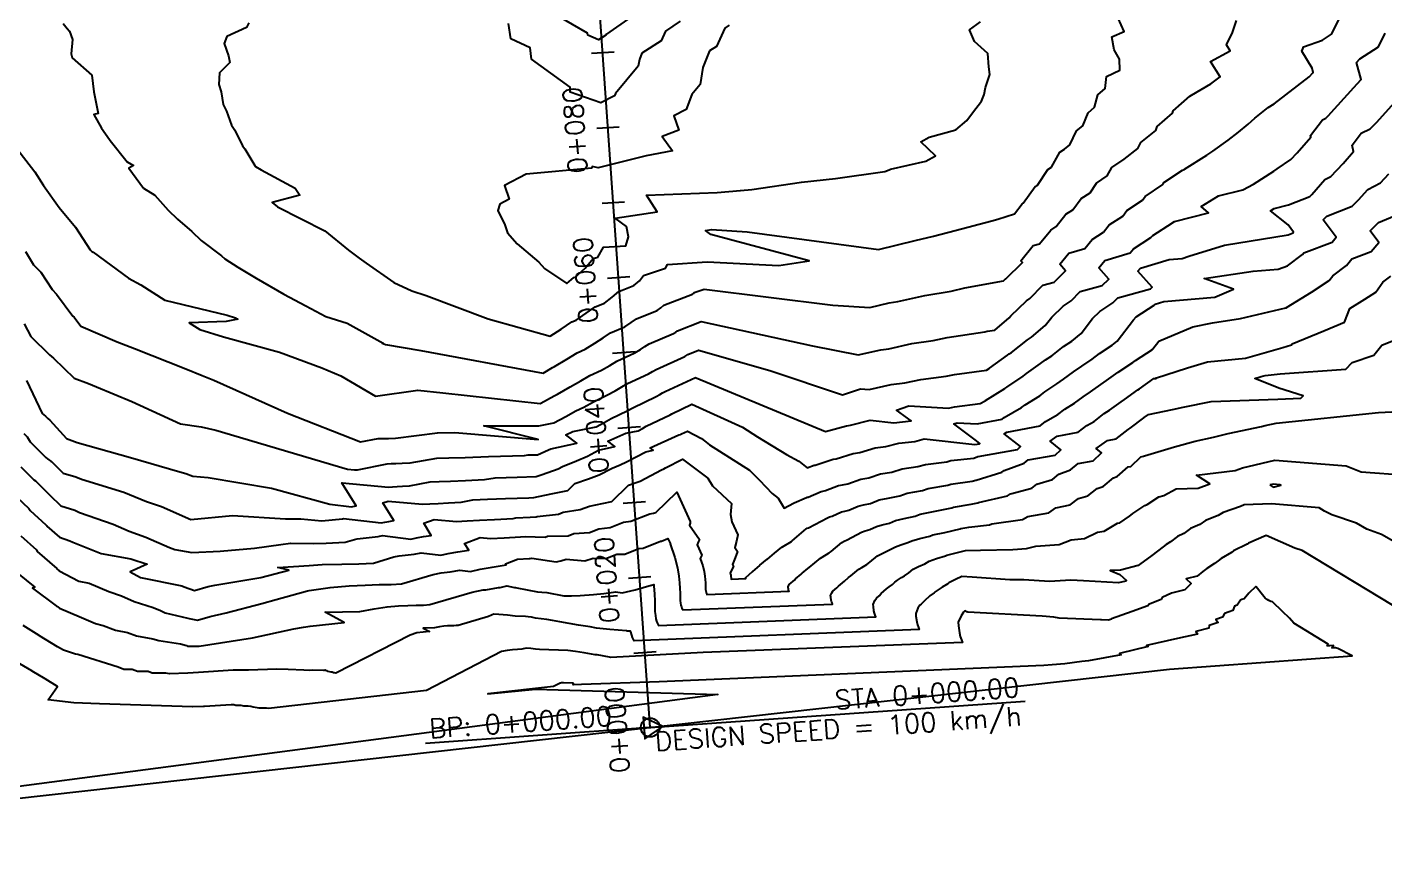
# Model space of a CAD drawing. Header units: metres. Extents: x 706349 to 713144, y 2649082 to 2655455.
# Drawn here: x 709196.1 to 709376.8, y 2651964.1 to 2652075.7 of the extents above; entities that cross this region are included whole.
import ezdxf

# ---------------------------------------------------------------- set-up
doc = ezdxf.new("R2010")
doc.units = ezdxf.units.M
for name, color, linetype in [('C-ROAD-CNTR-N', 92, 'Continuous'), ('C-ROAD-STAN', 11, 'Continuous'), ('C-ROAD-STAN-MAJR', 11, 'Continuous'), ('C-ROAD-STAN-MINR', 11, 'Continuous'), ('C-TOPO-MAJR', 9, 'Continuous'), ('C-TOPO-MINR', 8, 'Continuous')]:
    doc.layers.add(name, color=color, linetype=linetype)
doc.styles.get("Standard").update_dxf_attribs({"font": 'simplex.shx'})

# ---------------------------------------------------------------- blocks, each defined once
blk = doc.blocks.new('AeccTickLine')
blk.add_line((0, -0.5), (0, 0.5))
blk = doc.blocks.new('AeccTickCircle')
blk.add_circle((0, 0), 1)
blk = doc.blocks.new('AeccTickTriangle')
at = {"color": 0, "linetype": 'ByBlock', "lineweight": -2}
blk.add_lwpolyline([(0, 0.667), (-0.577, -0.333), (0.577, -0.333)], close=True, dxfattribs=at)
at = {"color": 0, "linetype": 'ByBlock', "lineweight": -2, "const_width": 0.0625}
blk.add_lwpolyline([(-0.031, 0, 1), (0.031, 0, 1)], format="xyb", close=True, dxfattribs=at)

msp = doc.modelspace()

# ---------------------------------------------------------------- linework, layer by layer
at = {"layer": 'C-ROAD-CNTR-N', "color": 92, "linetype": 'Continuous', "lineweight": -3, "flags": 128}
msp.add_lwpolyline([(709279.04, 2651982.47), (709256.23, 2652306.45)], dxfattribs=at)
at = {"layer": 'C-ROAD-STAN', "color": 11, "linetype": 'Continuous', "lineweight": -3}
for q in [(709328.92, 2651985.98), (709249.11, 2651980.36)]:
    msp.add_line((709279.04, 2651982.47), q, dxfattribs=at)
msp.add_circle((709279.04, 2651982.47), 0.05, dxfattribs=at)
at = {"layer": 'C-TOPO-MAJR', "color": 9, "linetype": 'Continuous', "lineweight": -3, "flags": 128}
for points, elevation in [([(709194.46, 2652059.91), (709197.16, 2652056.42), (709198.3, 2652054.62), (709200.38, 2652051.66), (709202.58, 2652049.07), (709204.49, 2652046.04), (709204.75, 2652045.81), (709204.81, 2652045.78), (709204.91, 2652045.72), (709209.59, 2652042.28), (709211.26, 2652041.37), (709214.45, 2652039.36), (709222.76, 2652037.33), (709223.84, 2652036.99), (709224.18, 2652036.81), (709222.62, 2652036.49), (709217.7, 2652036.31), (709219.09, 2652035.43), (709222.27, 2652034.45), (709229.72, 2652032.44), (709235.32, 2652030.34), (709237.87, 2652029.29), (709242.5, 2652026.58), (709248.11, 2652027.38), (709251.46, 2652026.99), (709264.39, 2652025.6), (709264.46, 2652025.64), (709264.47, 2652025.64), (709266.24, 2652026.62), (709266.69, 2652026.84), (709268.4, 2652027.79), (709269.82, 2652028.6), (709271.02, 2652029.31), (709272.55, 2652030.01), (709273.65, 2652030.66), (709274.58, 2652031.23), (709277, 2652032.32), (709277.73, 2652032.78), (709278.34, 2652033.18), (709278.88, 2652033.54), (709282.15, 2652034.9), (709282.44, 2652035.1), (709282.68, 2652035.28), (709285.81, 2652036.52), (709300.64, 2652033.27), (709306.7, 2652032.08), (709309.73, 2652032.73), (709310.8, 2652032.88), (709313.85, 2652033.56), (709316.68, 2652033.96), (709318.55, 2652034.36), (709323.56, 2652035.12), (709323.87, 2652035.2), (709324.88, 2652035.36), (709326.82, 2652036.99), (709327.03, 2652037.27), (709329.09, 2652039.26), (709329.54, 2652039.56), (709331.28, 2652041.34), (709332.78, 2652041.75), (709334.31, 2652043.25), (709333.55, 2652044.11), (709334.75, 2652045.61), (709336.86, 2652046.23), (709337.84, 2652047.42), (709339.37, 2652048.39), (709340.12, 2652049.36), (709341.92, 2652050.51), (709342.47, 2652051.26), (709344.56, 2652052.63), (709344.9, 2652053.14), (709347.25, 2652054.72), (709347.4, 2652054.99), (709349.87, 2652056.64), (709350.07, 2652056.74), (709350.12, 2652056.77), (709353.1, 2652058.65), (709353.89, 2652059.19), (709355.94, 2652060.65), (709357.32, 2652061.69), (709358.6, 2652062.77), (709359.47, 2652063.58), (709361.25, 2652064.99), (709362.05, 2652065.46), (709366.73, 2652069.06), (709367.2, 2652069.58), (709367.23, 2652069.61), (709367.25, 2652069.64), (709367.1, 2652070.22), (709365.74, 2652072.49), (709365.88, 2652072.77), (709365.96, 2652073.05), (709368.5, 2652073.94), (709369.7, 2652074.72), (709370.94, 2652077.19)], -20), ([(709195.27, 2652017.18), (709196.79, 2652015.63), (709197.03, 2652015.45), (709197.24, 2652015.28), (709199.05, 2652013.47), (709199.13, 2652013.38), (709200.59, 2652011.99), (709202.46, 2652011.37), (709203.08, 2652011.1), (709207.59, 2652009.53), (709209.69, 2652008.6), (709211.9, 2652007.78), (709215.07, 2652006.43), (709215.78, 2652006.15), (709218.05, 2652005.74), (709221.83, 2652005.94), (709226.37, 2652006.32), (709229.87, 2652006.81), (709231.18, 2652007.01), (709234.26, 2652006.97), (709235.92, 2652007), (709238.44, 2652007.14), (709239.7, 2652007.51), (709240.04, 2652007.58), (709242.85, 2652007.9), (709243.39, 2652008), (709247.2, 2652007.55), (709247.93, 2652007.71), (709248.85, 2652007.87), (709249.9, 2652008.03), (709248.9, 2652009.65), (709250.29, 2652010.17), (709253.27, 2652009.89), (709254.66, 2652009.99), (709256.3, 2652010.07), (709258.33, 2652010.17), (709260.78, 2652010.3), (709261.14, 2652010.37), (709263.05, 2652010.44), (709263.85, 2652010.49), (709263.97, 2652010.54), (709266.84, 2652010.87), (709267.44, 2652011.11), (709269.73, 2652011.46), (709270.94, 2652011.94), (709272.66, 2652012.28), (709273.93, 2652012.55), (709276.16, 2652014.71), (709277.04, 2652015.02), (709277.71, 2652015.26), (709280.55, 2652016.78), (709280.85, 2652016.91), (709281.09, 2652017.01), (709283.35, 2652018.2), (709286.7, 2652015.67), (709287.32, 2652014.62), (709289.84, 2652012.27), (709289.7, 2652010.81), (709289.89, 2652009.83), (709290.68, 2652008.11), (709290.52, 2652007.28), (709290.3, 2652006.42), (709290.66, 2652005.9), (709290.34, 2652005.06), (709289.98, 2652004.17), (709290.11, 2652003.89), (709289.66, 2652003.06), (709289.72, 2652002.89), (709289.75, 2652002.75), (709289.77, 2652002.65), (709289.78, 2652002.56), (709289.78, 2652002.49), (709289.79, 2652002.43), (709289.79, 2652002.38), (709289.79, 2652002.33), (709289.79, 2652002.3), (709289.8, 2652002.27), (709289.8, 2652002.25), (709289.81, 2652002.23), (709289.81, 2652002.22), (709289.82, 2652002.21), (709291.75, 2652002.29), (709291.74, 2652002.3), (709291.73, 2652002.32), (709291.73, 2652002.34), (709291.72, 2652002.38), (709291.72, 2652002.4), (709291.74, 2652002.43), (709291.75, 2652002.45), (709292.65, 2652003.22), (709292.68, 2652003.24), (709293.61, 2652004.04), (709293.64, 2652004.07), (709294.59, 2652004.85), (709294.63, 2652004.88), (709295.58, 2652005.67), (709296.56, 2652006.45), (709296.63, 2652006.5), (709297.84, 2652007.23), (709297.94, 2652007.29), (709299.78, 2652008.91), (709299.93, 2652008.98), (709300.1, 2652009.06), (709302.63, 2652010.39), (709302.89, 2652010.49), (709303.23, 2652010.59), (709304.48, 2652011.16), (709304.92, 2652011.27), (709305.46, 2652011.4), (709306.72, 2652011.94), (709307.42, 2652012.1), (709308.33, 2652012.29), (709309.52, 2652012.75), (709310.68, 2652012.99), (709312.25, 2652013.3), (709313.23, 2652013.65), (709315.27, 2652014.02), (709316.02, 2652014.26), (709318.62, 2652014.7), (709319.03, 2652014.83), (709321.89, 2652015.25), (709322.38, 2652015.37), (709322.41, 2652015.4), (709325.83, 2652016.44), (709326.14, 2652016.69), (709328.8, 2652017.63), (709329.32, 2652018.08), (709332.92, 2652018.71), (709333.69, 2652019.44), (709332.26, 2652020.56), (709333.18, 2652021.22), (709335.98, 2652021.76), (709337.14, 2652022.67), (709338.09, 2652023.21), (709339.45, 2652024.25), (709340.14, 2652024.68), (709341.7, 2652025.83), (709342.14, 2652026.12), (709343.94, 2652027.4), (709344.15, 2652027.56), (709346.07, 2652028.9), (709346.36, 2652028.92), (709346.27, 2652028.96), (709350.53, 2652030.32), (709353.21, 2652031.15), (709358.24, 2652031.63), (709363.23, 2652033.02), (709364.36, 2652033.39), (709364.46, 2652033.51), (709368.67, 2652035.25), (709371.4, 2652036.41), (709372.15, 2652038.25), (709374.14, 2652039.48), (709375.57, 2652040.4), (709376.53, 2652041.72), (709377.58, 2652042.52)], -10)]:
    msp.add_lwpolyline(points, dxfattribs=dict(at, elevation=elevation))
msp.add_lwpolyline([(709377.8, 2651998.77), (709365.8, 2652006.04), (709364.8, 2652006.33), (709360.98, 2652008.02), (709358.66, 2652007.01), (709358.48, 2652006.87), (709356.67, 2652005.98), (709356.37, 2652005.75), (709354.99, 2652004.96), (709354.59, 2652004.65), (709354.14, 2652004.3), (709353.09, 2652003.61), (709352.56, 2652003.21), (709351.81, 2652002.63), (709350.36, 2652002.27), (709351.03, 2652001.65), (709350.52, 2652001.16), (709350.19, 2652000.77), (709348.42, 2652000.36), (709347.17, 2651999.76), (709347.01, 2651999.51), (709345.34, 2651998.84), (709345.27, 2651998.67), (709343.17, 2651997.89), (709340.41, 2651996.91), (709340.4, 2651996.9), (709340.01, 2651996.76), (709339.07, 2651996.78), (709338.93, 2651996.81), (709333.47, 2651997.01), (709332.76, 2651997.16), (709331.18, 2651997.3), (709321.28, 2651997.8), (709321.16, 2651997.86), (709321.02, 2651997.93), (709320.9, 2651997.99), (709320.89, 2651997.99), (709320.73, 2651997.82), (709320.72, 2651997.82), (709320.39, 2651997.35), (709320.02, 2651996.47), (709320.07, 2651996.01), (709320.19, 2651995.07), (709320.3, 2651994.59), (709320.46, 2651994.14), (709320.61, 2651993.79), (709286.06, 2651992.44), (709273.78, 2651991.79), (709273.62, 2651991.82), (709271.96, 2651992.13), (709271.72, 2651992.16), (709270.26, 2651992.42), (709269.08, 2651992.59), (709268.08, 2651992.73), (709264.29, 2651992.85), (709263.75, 2651992.91), (709263.15, 2651992.97), (709262.51, 2651993.01), (709261.96, 2651992.91), (709261.36, 2651992.84), (709260.72, 2651992.79), (709260.02, 2651992.71), (709259.25, 2651992.57), (709249.26, 2651987.38), (709228.22, 2651985.01), (709227.99, 2651985.02), (709227.57, 2651985.03), (709227.01, 2651985.04), (709226.22, 2651985.18), (709225.87, 2651985.25), (709225.54, 2651985.32), (709224.94, 2651985.32), (709224.62, 2651985.38), (709223.91, 2651985.41), (709223.63, 2651985.47), (709223.28, 2651985.5), (709221.85, 2651985.38), (709219.73, 2651985.26), (709219.61, 2651985.26), (709218.17, 2651985.2), (709218.12, 2651985.21), (709205.77, 2651985.62), (709202.33, 2651985.76), (709198.93, 2651986.15), (709200.18, 2651987.91), (709198.51, 2651988.94), (709196.77, 2651989.96), (709196.75, 2651990), (709195.17, 2651990.92)], dxfattribs=at)
at = {"layer": 'C-TOPO-MINR', "color": 8, "linetype": 'Continuous', "lineweight": -3, "flags": 128}
for points, elevation in [([(709200.92, 2652076.16), (709201.43, 2652075.5), (709201.78, 2652075.14), (709202.17, 2652074.03), (709201.99, 2652072.11), (709202.1, 2652071.59), (709204.71, 2652069.28), (709204.99, 2652067.06), (709205.56, 2652064.16), (709204.99, 2652064.04), (709206.03, 2652062.22), (709207.1, 2652060.73), (709207.18, 2652060.59), (709209.43, 2652057.75), (709210.26, 2652057.25), (709209.64, 2652056.91), (709211.62, 2652054.25), (709213.13, 2652053.3), (709214.91, 2652051.31), (709216.15, 2652050.12), (709218.06, 2652048.46), (709219.29, 2652047.28), (709222, 2652045.24), (709222.45, 2652044.85), (709224.14, 2652043.75), (709225.93, 2652042.66), (709226.59, 2652042.26), (709230.3, 2652040.13), (709233.23, 2652038.6), (709235.85, 2652037.17), (709238.73, 2652036.27), (709243.48, 2652033.63), (709243.36, 2652033.61), (709243.83, 2652033.45), (709248.52, 2652032.63), (709264.8, 2652029.64), (709266.02, 2652030.37), (709266.29, 2652030.5), (709267.94, 2652031.48), (709269.33, 2652032.33), (709270.37, 2652032.8), (709271.68, 2652033.62), (709272.77, 2652034.34), (709273.73, 2652034.99), (709275.66, 2652035.79), (709276.49, 2652036.36), (709277.19, 2652036.87), (709279.98, 2652037.98), (709280.46, 2652038.34), (709280.86, 2652038.69), (709284.67, 2652040.13), (709284.78, 2652040.24), (709284.87, 2652040.34), (709286.2, 2652040.8), (709303.32, 2652038.68), (709308.27, 2652038.37), (709310.83, 2652038.97), (709312, 2652039.16), (709315.56, 2652039.95), (709319.09, 2652040.55), (709320.88, 2652040.96), (709326.03, 2652041.91), (709326.3, 2652042.18), (709326.36, 2652042.2), (709328.56, 2652044.34), (709328.36, 2652044.57), (709330, 2652046.6), (709330.83, 2652046.85), (709332.34, 2652048.66), (709333.06, 2652049.13), (709334.34, 2652050.77), (709335.29, 2652051.38), (709336.38, 2652052.85), (709337.57, 2652053.63), (709338.43, 2652054.93), (709339.84, 2652055.88), (709340.47, 2652057.01), (709342.1, 2652058.1), (709343.93, 2652059.54), (709344.31, 2652060.3), (709346.3, 2652061.91), (709346.51, 2652062.43), (709348.54, 2652064.23), (709348.62, 2652064.52), (709350.82, 2652066.48), (709350.83, 2652066.51), (709351.08, 2652066.63), (709353.65, 2652068.15), (709354.86, 2652069.08), (709353.61, 2652071.09), (709356.21, 2652072.51), (709355.72, 2652073.33), (709356.52, 2652074.96), (709357.03, 2652076.54)], -22), ([(709225.61, 2652076.24), (709225.33, 2652075.62), (709222.68, 2652074.42), (709222.36, 2652073.48), (709222.92, 2652071.84), (709223.08, 2652070.98), (709221.71, 2652069.58), (709221.63, 2652068.04), (709221.96, 2652067.05), (709222.19, 2652065.37), (709222.65, 2652064.49), (709223.33, 2652062.62), (709223.76, 2652061.95), (709224.77, 2652059.9), (709225.07, 2652059.48), (709226.4, 2652057.26), (709226.5, 2652057.13), (709227.25, 2652056.67), (709231.81, 2652054.23), (709232.39, 2652053.31), (709228.73, 2652052.35), (709229.44, 2652051.78), (709235.74, 2652048.57), (709238.89, 2652046), (709240.29, 2652044.93), (709241.22, 2652044.28), (709244.94, 2652041.69), (709247.32, 2652040.59), (709249.22, 2652039.95), (709257.47, 2652036.84), (709265.74, 2652034.53), (709267.2, 2652035.5), (709268.59, 2652036.44), (709269.17, 2652036.68), (709270.53, 2652037.62), (709271.69, 2652038.47), (709272.93, 2652038.96), (709273.99, 2652039.75), (709274.87, 2652040.51), (709276.85, 2652041.27), (709277.59, 2652041.93), (709278.15, 2652042.61), (709281.06, 2652043.6), (709281.34, 2652044.08), (709286.6, 2652044.44), (709296.14, 2652043.96), (709300.2, 2652044.58), (709300.2, 2652044.58), (709287.1, 2652048.09), (709286.37, 2652048.62), (709287.19, 2652048.74), (709291.94, 2652048.45), (709309.39, 2652046.08), (709314.27, 2652047.28), (709316.71, 2652047.84), (709319.6, 2652048.61), (709324.49, 2652049.9), (709325.27, 2652050.13), (709327.51, 2652050.84), (709328.55, 2652052.18), (709328.67, 2652052.25), (709330.28, 2652054.45), (709330.58, 2652054.64), (709331.96, 2652056.72), (709332.43, 2652057.03), (709333.54, 2652059.04), (709334.16, 2652059.45), (709334.85, 2652059.99), (709335.78, 2652061.86), (709336.59, 2652062.52), (709337.3, 2652064.26), (709338.16, 2652065.02), (709338.61, 2652066.68), (709339.56, 2652067.52), (709339.75, 2652069.11), (709341.54, 2652069.94), (709341.46, 2652071.4), (709340.77, 2652072.66), (709340.47, 2652074.39), (709342.1, 2652075.11), (709341.3, 2652076.89)], -24), ([(709289.55, 2652075.95), (709288.95, 2652075.53), (709287.84, 2652073.12), (709286.93, 2652072.54), (709286.03, 2652070.3), (709285.68, 2652068.02), (709284.55, 2652066.69), (709283.83, 2652064.71), (709282.19, 2652063.89), (709282.84, 2652061.96), (709280.62, 2652061.14), (709282, 2652059.22), (709278.51, 2652058.56), (709272.11, 2652056.95), (709271.29, 2652057.15), (709271.25, 2652056.9), (709262.54, 2652056.11), (709259.63, 2652054.62), (709260.27, 2652052.78), (709259.02, 2652052.1), (709258.75, 2652051.26), (709259.71, 2652049.38), (709260.05, 2652048.32), (709261.33, 2652046.83), (709264.21, 2652044.39), (709264.95, 2652043.54), (709267.96, 2652041.54), (709268.87, 2652042.34), (709269.04, 2652042.4), (709270.39, 2652043.62), (709271.43, 2652044.87), (709272.06, 2652045.08), (709272.81, 2652046.38), (709275.77, 2652046.58), (709276.14, 2652047.75), (709275.88, 2652049.15), (709274.35, 2652050.25), (709279.98, 2652051.1), (709278.53, 2652053.32), (709287.94, 2652053.66), (709291.03, 2652053.93), (709291.03, 2652053.93), (709292.56, 2652054.08), (709299.15, 2652055.06), (709303.69, 2652055.54), (709310.25, 2652056.47), (709310.84, 2652056.7), (709311.02, 2652056.77), (709315.72, 2652057.84), (709316.98, 2652058.54), (709315.03, 2652060.41), (709316.16, 2652061.02), (709319.72, 2652062.01), (709321.17, 2652063.27), (709321.92, 2652064.26), (709323.11, 2652065.81), (709323.49, 2652066.73), (709323.64, 2652067.66), (709324.22, 2652069.37), (709324.09, 2652070.37), (709323.98, 2652072.18), (709322.2, 2652073.76), (709321.53, 2652075.32), (709322.97, 2652076.37)], -26), ([(709283, 2652076.48), (709281.08, 2652075.14), (709280.49, 2652073.85), (709277.94, 2652072.23), (709277.59, 2652071.36), (709277.45, 2652070.48), (709274.4, 2652066.85), (709274.28, 2652066.53), (709272.46, 2652065.62), (709268.4, 2652067.03), (709268.36, 2652067.7), (709263.22, 2652071.42), (709263.05, 2652072.94), (709260.48, 2652074.12), (709260.18, 2652076.14)], -24), ([(709276.44, 2652077), (709273.21, 2652074.74), (709273.14, 2652074.59), (709272.16, 2652073.97), (709270.74, 2652074.62), (709270.71, 2652074.86), (709266.7, 2652077.18)], -22), ([(709195.91, 2652045.81), (709196.99, 2652044.02), (709197.95, 2652043.06), (709199.45, 2652040.75), (709200.04, 2652040.15), (709202.19, 2652037.23), (709202.36, 2652037.06), (709203.28, 2652035.9), (709208.1, 2652033.79), (709210.4, 2652032.89), (709217.23, 2652030.18), (709219.42, 2652029.32), (709220.97, 2652028.71), (709230.79, 2652024.3), (709240.48, 2652020.5), (709242.84, 2652020.92), (709243.16, 2652020.92), (709243.58, 2652020.93), (709244.19, 2652020.95), (709245.13, 2652020.99), (709250.72, 2652021.7), (709253.04, 2652021.73), (709264.13, 2652020.8), (709256.91, 2652022.6), (709264.22, 2652022.6), (709266.2, 2652023.01), (709267.8, 2652023.86), (709269.14, 2652024.61), (709270.21, 2652025.12), (709271.47, 2652025.82), (709273.26, 2652026.68), (709274.35, 2652027.29), (709275.25, 2652027.8), (709276.01, 2652028.25), (709278.81, 2652029.52), (709279.36, 2652029.85), (709279.82, 2652030.13), (709283.64, 2652031.84), (709283.79, 2652031.94), (709283.92, 2652032.02), (709284.03, 2652032.1), (709285.46, 2652032.69), (709294.97, 2652030), (709304.62, 2652026.73), (709307.03, 2652027.53), (709308.19, 2652027.47), (709311.09, 2652028.11), (709312.92, 2652028.33), (709315.04, 2652028.8), (709318.4, 2652029.21), (709319.53, 2652029.45), (709323.79, 2652030.03), (709324.14, 2652030.26), (709324.17, 2652030.28), (709326.58, 2652032.03), (709326.81, 2652032.19), (709327.09, 2652032.38), (709329.24, 2652034.08), (709329.78, 2652034.42), (709331.6, 2652035.96), (709332.47, 2652037.09), (709333.97, 2652038.54), (709335.06, 2652039.27), (709336.26, 2652040.5), (709339.19, 2652041.31), (709340.06, 2652042.15), (709338.74, 2652043.66), (709339.51, 2652044.61), (709342.89, 2652045.62), (709343.35, 2652046.17), (709345.67, 2652047.66), (709345.9, 2652047.95), (709348.54, 2652049.64), (709348.56, 2652049.67), (709348.81, 2652049.83), (709353.32, 2652050.98), (709352.33, 2652051.79), (709354.66, 2652053.21), (709357.87, 2652054.04), (709359.3, 2652054.79), (709362, 2652056.51), (709362.46, 2652056.8), (709364.3, 2652058.06), (709365.13, 2652058.94), (709366.94, 2652061.02), (709366.9, 2652061.26), (709368.49, 2652063.33), (709368.93, 2652063.55), (709369.25, 2652063.87), (709372.66, 2652067.63), (709373.12, 2652068.13), (709373.62, 2652068.71), (709373.03, 2652070.98), (709373.48, 2652071.47), (709375.94, 2652073.07), (709376.84, 2652074.88)], -18), ([(709195.72, 2652036.21), (709196.61, 2652034.52), (709199.09, 2652032.05), (709199.63, 2652031.61), (709202.39, 2652028.98), (709204.27, 2652028.27), (709205.37, 2652027.81), (709210.07, 2652025.86), (709216.51, 2652022.86), (709219.3, 2652022.47), (709221.24, 2652022.03), (709238.77, 2652016.84), (709239.69, 2652016.75), (709239.77, 2652016.76), (709239.86, 2652016.76), (709239.96, 2652016.77), (709240.1, 2652016.78), (709244.05, 2652017.57), (709244.56, 2652017.59), (709245.19, 2652017.62), (709246.01, 2652017.65), (709247.08, 2652017.7), (709250.63, 2652018.32), (709252.24, 2652018.35), (709254.4, 2652018.41), (709257.5, 2652018.52), (709262.29, 2652018.68), (709262.8, 2652018.75), (709264.04, 2652018.77), (709265.51, 2652019.4), (709265.82, 2652019.56), (709269.25, 2652020.32), (709267.8, 2652021.43), (709268.73, 2652021.85), (709271.82, 2652022.49), (709272.91, 2652023.07), (709273.82, 2652023.58), (709275.95, 2652024.6), (709276.7, 2652025.01), (709279.84, 2652026.53), (709280.3, 2652026.78), (709280.69, 2652027), (709281.01, 2652027.2), (709285.06, 2652029.03), (709285.06, 2652029.03), (709285.06, 2652029.03), (709285.07, 2652029.03), (709285.1, 2652029.02), (709285.13, 2652029.01), (709302.38, 2652021.88), (709305.17, 2652022.63), (709305.68, 2652022.69), (709308.3, 2652023.35), (709311.45, 2652023), (709313.74, 2652023.28), (709311.79, 2652024.72), (709313.46, 2652025.27), (709318.74, 2652024.98), (709319.53, 2652025.16), (709322.95, 2652025.58), (709323.59, 2652025.95), (709323.65, 2652025.99), (709326.21, 2652027.57), (709326.48, 2652027.76), (709328.64, 2652029.23), (709329.11, 2652029.56), (709330.98, 2652030.91), (709331.64, 2652031.38), (709332.48, 2652031.94), (709334.02, 2652033.16), (709335.14, 2652033.88), (709336.37, 2652034.92), (709337.9, 2652036.91), (709338.85, 2652037.82), (709340.59, 2652038.98), (709341.25, 2652039.66), (709345.61, 2652040.86), (709345.81, 2652041.06), (709343.93, 2652043.21), (709344.26, 2652043.62), (709348.11, 2652044.76), (709349.8, 2652044.9), (709350.69, 2652045.21), (709355.46, 2652046.67), (709363.91, 2652048.05), (709364.58, 2652048.31), (709364.64, 2652048.38), (709363.93, 2652049.35), (709361.59, 2652051.25), (709362.06, 2652051.54), (709363.98, 2652052.03), (709366.79, 2652053.15), (709367.06, 2652053.42), (709368.82, 2652055.39), (709369.59, 2652055.79), (709371.23, 2652057.54), (709372.6, 2652059.11), (709372.43, 2652059.98), (709373.64, 2652061.56), (709374.83, 2652062.15), (709375.67, 2652062.98), (709378.11, 2652065.68)], -16), ([(709196.02, 2652028.66), (709198.12, 2652024.27), (709198.55, 2652023.89), (709198.87, 2652023.61), (709199.13, 2652023.39), (709201.35, 2652020.94), (709202.76, 2652020.4), (709209.89, 2652018.41), (709216.43, 2652016.5), (709217.22, 2652016.28), (709218.19, 2652015.9), (709220.2, 2652015.75), (709228.66, 2652014.31), (709236.4, 2652012.19), (709239.3, 2652011.85), (709239.47, 2652011.89), (709239.68, 2652011.92), (709239.92, 2652011.96), (709238.01, 2652015.04), (709238.03, 2652015.05), (709244.22, 2652014.47), (709244.73, 2652014.5), (709245.34, 2652014.53), (709246.09, 2652014.57), (709246.99, 2652014.62), (709249.75, 2652015.17), (709250.96, 2652015.22), (709252.48, 2652015.27), (709254.44, 2652015.35), (709256.99, 2652015.47), (709258.41, 2652015.71), (709261.32, 2652015.79), (709263.84, 2652015.85), (709264.64, 2652016.13), (709266.78, 2652016.91), (709267.36, 2652017.22), (709269.24, 2652017.97), (709270.7, 2652018.6), (709272.14, 2652019.36), (709274.34, 2652019.85), (709273.41, 2652020.56), (709275.78, 2652021.63), (709277.43, 2652021.97), (709278.02, 2652022.28), (709278.51, 2652022.55), (709281.69, 2652024.08), (709281.93, 2652024.21), (709284.58, 2652025.49), (709291.3, 2652022.43), (709293.32, 2652021.17), (709297.17, 2652018.78), (709298.79, 2652017.91), (709299.92, 2652017.04), (709300.87, 2652017.38), (709300.98, 2652017.4), (709303.36, 2652018.16), (709303.79, 2652018.23), (709306.06, 2652018.94), (709306.92, 2652019.07), (709308.97, 2652019.67), (709310.39, 2652019.85), (709312.1, 2652020.31), (709314.25, 2652020.55), (709315.5, 2652020.87), (709322.23, 2652020.11), (709322.85, 2652020.22), (709322.89, 2652020.26), (709322.29, 2652020.73), (709319.42, 2652022.86), (709319.89, 2652023.01), (709322.54, 2652022.87), (709325.87, 2652023.5), (709326.14, 2652023.72), (709328.43, 2652025.04), (709328.92, 2652025.41), (709330.86, 2652026.6), (709331.55, 2652027.12), (709333.14, 2652028.19), (709334.05, 2652028.84), (709335.37, 2652029.79), (709336.48, 2652030.57), (709337.86, 2652031.5), (709338.81, 2652032.25), (709340.49, 2652033.33), (709341.15, 2652033.89), (709343.34, 2652036.73), (709343.72, 2652037.1), (709346.11, 2652038.69), (709346.23, 2652038.82), (709347.4, 2652039.14), (709354.17, 2652039.75), (709356.65, 2652040.79), (709352.74, 2652042.24), (709359.26, 2652043.2), (709362.6, 2652043.48), (709363.84, 2652043.91), (709365.82, 2652045.4), (709365.99, 2652045.62), (709369.78, 2652047.07), (709370.3, 2652047.71), (709368.6, 2652050.02), (709369.08, 2652050.51), (709372.44, 2652051.85), (709373.27, 2652052.67), (709374.53, 2652054.08), (709376.23, 2652054.96), (709377.33, 2652056.14)], -14), ([(709195.68, 2652021.58), (709196.14, 2652021.15), (709196.52, 2652020.49), (709198.63, 2652018.39), (709198.83, 2652018.23), (709199, 2652018.11), (709199.14, 2652018.01), (709199.27, 2652017.92), (709199.37, 2652017.85), (709200.9, 2652016.3), (709202.62, 2652015.82), (709203.37, 2652015.52), (709208.99, 2652013.8), (709212, 2652012.53), (709214.02, 2652011.87), (709217.89, 2652010.17), (709223.46, 2652010.66), (709230.49, 2652010.23), (709232.55, 2652010.26), (709235.32, 2652009.95), (709238.07, 2652010.26), (709238.24, 2652010.29), (709243.25, 2652009.7), (709243.7, 2652009.8), (709244.26, 2652009.9), (709244.91, 2652010), (709243.45, 2652012.35), (709244.16, 2652012.61), (709248.75, 2652012.18), (709249.69, 2652012.24), (709250.82, 2652012.3), (709252.21, 2652012.37), (709253.89, 2652012.46), (709255.45, 2652012.77), (709257.37, 2652012.84), (709259.78, 2652012.93), (709262.87, 2652013.05), (709263.53, 2652013.08), (709265.87, 2652013.55), (709268.06, 2652014.02), (709269, 2652014.93), (709270.84, 2652015.58), (709272.25, 2652016.09), (709273.95, 2652017), (709275.04, 2652017.44), (709275.89, 2652017.81), (709278.45, 2652019.15), (709279.43, 2652019.37), (709279.02, 2652019.68), (709282.84, 2652021.4), (709283.05, 2652021.45), (709283.13, 2652021.49), (709283.19, 2652021.53), (709284, 2652021.91), (709285.85, 2652020.92), (709286.27, 2652020.6), (709286.92, 2652020.08), (709292.26, 2652016.71), (709293.58, 2652015.39), (709295.24, 2652013.62), (709296.05, 2652013.01), (709296.84, 2652011.65), (709298.11, 2652012.32), (709298.15, 2652012.33), (709298.19, 2652012.35), (709299.81, 2652013.08), (709299.92, 2652013.11), (709300.07, 2652013.14), (709301.76, 2652013.87), (709302.02, 2652013.92), (709302.36, 2652014), (709304.1, 2652014.66), (709304.63, 2652014.77), (709305.35, 2652014.91), (709307.05, 2652015.51), (709308.13, 2652015.71), (709309.69, 2652016.21), (709311.2, 2652016.47), (709312.54, 2652016.88), (709314.66, 2652017.19), (709315.65, 2652017.48), (709318.5, 2652017.84), (709319.02, 2652017.98), (709322.08, 2652018.33), (709322.62, 2652018.52), (709322.66, 2652018.55), (709327.89, 2652019.47), (709328.29, 2652019.85), (709326.14, 2652021.53), (709326.48, 2652021.78), (709330.93, 2652022.63), (709331.64, 2652023.19), (709333.26, 2652024.13), (709334.19, 2652024.83), (709335.5, 2652025.64), (709336.63, 2652026.47), (709337.64, 2652027.16), (709338.99, 2652028.12), (709339.76, 2652028.67), (709341.31, 2652029.76), (709343.25, 2652031.06), (709343.59, 2652031.33), (709345.85, 2652032.78), (709345.93, 2652032.85), (709346.73, 2652033.89), (709351.26, 2652035.81), (709353.85, 2652036.33), (709357.6, 2652036.91), (709363.62, 2652038.31), (709363.69, 2652038.34), (709363.7, 2652038.36), (709367.02, 2652040.41), (709369.4, 2652041.94), (709369.86, 2652042.57), (709371.7, 2652043.96), (709372.39, 2652044.84), (709374.97, 2652045.83), (709375.97, 2652047.03), (709374.84, 2652048.56), (709375.96, 2652049.69), (709378.09, 2652050.55)], -12), ([(709194.73, 2652013.14), (709196.33, 2652011.6), (709196.53, 2652011.36), (709198.61, 2652009.46), (709198.69, 2652009.35), (709198.76, 2652009.25), (709200.45, 2652007.81), (709201.82, 2652007.3), (709202.2, 2652007.13), (709205.98, 2652005.63), (709209.9, 2652004.92), (709212.1, 2652004.21), (709209.83, 2652003.19), (709211.22, 2652002.45), (709216.71, 2652001.33), (709217.03, 2652001.19), (709218.41, 2652000.71), (709220.19, 2652001.22), (709221.12, 2652001.43), (709227.2, 2652002.44), (709230.96, 2652003.4), (709229.5, 2652003.78), (709233.64, 2652004.04), (709235.38, 2652004.14), (709237.99, 2652004.21), (709240.24, 2652004.26), (709242.2, 2652004.36), (709244.92, 2652005.16), (709245.63, 2652005.31), (709247.63, 2652005.54), (709248.55, 2652005.71), (709251.15, 2652005.4), (709252.17, 2652005.62), (709253.43, 2652005.84), (709254.89, 2652006.07), (709254.34, 2652006.96), (709256.42, 2652007.74), (709257.8, 2652007.61), (709259.62, 2652007.73), (709261.78, 2652007.83), (709262.39, 2652007.87), (709265.04, 2652007.79), (709265.38, 2652007.91), (709268.12, 2652007.96), (709268.88, 2652008.27), (709270.97, 2652008.41), (709272.19, 2652008.9), (709273.7, 2652009.07), (709275.47, 2652009.78), (709276.46, 2652009.93), (709278.98, 2652010.91), (709279.45, 2652011.01), (709279.79, 2652011.08), (709282.59, 2652013.78), (709284.37, 2652009.87), (709284.33, 2652009.64), (709284.27, 2652009.41), (709285.57, 2652007.51), (709285.43, 2652007.14), (709285.28, 2652006.76), (709285.92, 2652005.41), (709285.68, 2652004.97), (709286.02, 2652003.99), (709286.2, 2652003.23), (709286.31, 2652002.63), (709286.36, 2652002.15), (709286.39, 2652001.73), (709286.4, 2652001.39), (709286.41, 2652001.09), (709286.41, 2652000.85), (709286.43, 2652000.66), (709286.46, 2652000.5), (709286.49, 2652000.38), (709286.53, 2652000.29), (709286.56, 2652000.21), (709286.59, 2652000.16), (709297.52, 2652000.59), (709297.48, 2652000.67), (709297.45, 2652000.77), (709297.42, 2652000.88), (709297.39, 2652001.1), (709297.38, 2652001.21), (709297.47, 2652001.42), (709297.54, 2652001.52), (709298.27, 2652002.14), (709298.38, 2652002.26), (709299.12, 2652002.89), (709299.26, 2652003.02), (709300, 2652003.63), (709300.17, 2652003.76), (709300.92, 2652004.38), (709301.68, 2652004.99), (709301.91, 2652005.14), (709302.85, 2652005.71), (709303.11, 2652005.87), (709304.53, 2652007.11), (709304.86, 2652007.28), (709305.26, 2652007.46), (709307.14, 2652008.46), (709307.63, 2652008.64), (709308.26, 2652008.83), (709309.16, 2652009.24), (709309.91, 2652009.43), (709310.86, 2652009.66), (709311.68, 2652010.01), (709312.83, 2652010.27), (709314.3, 2652010.59), (709314.95, 2652010.84), (709316.73, 2652011.21), (709319.15, 2652011.69), (709319.41, 2652011.78), (709321.73, 2652012.2), (709322.64, 2652012.36), (709322.72, 2652012.42), (709326.57, 2652013.28), (709326.97, 2652013.58), (709329.83, 2652014.33), (709330.46, 2652014.84), (709332.57, 2652015.48), (709333.42, 2652016.19), (709334.98, 2652016.74), (709335.99, 2652017.62), (709337.96, 2652017.96), (709339.08, 2652019.03), (709338.38, 2652019.58), (709339.88, 2652020.66), (709341.04, 2652020.88), (709342.64, 2652022.14), (709342.92, 2652022.3), (709344.72, 2652023.68), (709344.78, 2652023.71), (709345.32, 2652024.11), (709348.55, 2652024.81), (709349.97, 2652025.11), (709353.69, 2652025.87), (709362.55, 2652026.16), (709365.62, 2652026.31), (709365.9, 2652026.61), (709362.69, 2652027.61), (709359.49, 2652028.9), (709360.35, 2652029.17), (709360.88, 2652029.33), (709362.88, 2652029.53), (709371.59, 2652030.16), (709372.43, 2652031.06), (709375.31, 2652032.02), (709376.37, 2652033.33), (709378.03, 2652034.01)], -8), ([(709195.27, 2652007.98), (709197.36, 2652006.11), (709197.47, 2652005.91), (709200.08, 2652003.62), (709200.09, 2652003.6), (709200.38, 2652003.34), (709203.01, 2652001.95), (709204.36, 2652001.67), (709207.01, 2652000.55), (709208.67, 2651999.97), (709210.38, 2651999.22), (709212.9, 2651998.43), (709213.85, 2651998.03), (709214.5, 2651997.75), (709217.52, 2651997.02), (709217.68, 2651996.96), (709218.78, 2651996.74), (709220.47, 2651997.25), (709222.62, 2651997.73), (709227.35, 2651998.99), (709229.26, 2651999.51), (709233.44, 2652000.65), (709233.65, 2652000.69), (709236.46, 2652001.1), (709238.96, 2652001.31), (709241.09, 2652001.43), (709242.95, 2652001.48), (709244.56, 2652001.52), (709245.96, 2652001.59), (709250.13, 2652002.81), (709251.23, 2652003.04), (709252.41, 2652003.17), (709253.7, 2652003.41), (709255.1, 2652003.25), (709256.4, 2652003.53), (709258.01, 2652003.81), (709259.88, 2652004.1), (709259.78, 2652004.26), (709261.39, 2652004.86), (709262.91, 2652004.96), (709263.08, 2652004.98), (709263.28, 2652005.01), (709266.54, 2652004.52), (709267.13, 2652004.65), (709267.84, 2652004.86), (709270.33, 2652004.67), (709271.44, 2652005.02), (709273.13, 2652004.98), (709274.59, 2652005.52), (709275.66, 2652005.54), (709277.5, 2652006.29), (709278.09, 2652006.33), (709280.41, 2652007.26), (709280.55, 2652007.28), (709281.4, 2652007.62), (709281.72, 2652006.93), (709281.7, 2652006.89), (709282.32, 2652005.09), (709282.65, 2652003.71), (709282.85, 2652002.62), (709282.94, 2652001.74), (709282.99, 2652000.97), (709283.02, 2652000.35), (709283.03, 2651999.81), (709283.03, 2651999.38), (709283.07, 2651999.02), (709283.12, 2651998.73), (709283.19, 2651998.51), (709283.25, 2651998.34), (709283.31, 2651998.21), (709283.36, 2651998.11), (709303.29, 2651998.89), (709303.23, 2651999.04), (709303.16, 2651999.23), (709303.11, 2651999.43), (709303.06, 2651999.83), (709303.04, 2652000.03), (709303.2, 2652000.4), (709303.34, 2652000.6), (709303.88, 2652001.06), (709304.07, 2652001.27), (709304.63, 2652001.74), (709304.87, 2652001.96), (709305.42, 2652002.41), (709305.71, 2652002.64), (709306.26, 2652003.09), (709306.81, 2652003.54), (709307.19, 2652003.78), (709307.86, 2652004.18), (709308.28, 2652004.45), (709309.28, 2652005.32), (709309.79, 2652005.58), (709310.41, 2652005.87), (709311.66, 2652006.52), (709312.38, 2652006.79), (709313.3, 2652007.07), (709313.83, 2652007.32), (709314.91, 2652007.6), (709316.25, 2652007.92), (709316.64, 2652008.09), (709318.23, 2652008.44), (709320.27, 2652008.89), (709320.37, 2652008.93), (709321.45, 2652009.15), (709324.17, 2652009.42), (709324.47, 2652009.57), (709328.58, 2652010.13), (709329.27, 2652010.54), (709332.07, 2652011.03), (709333.03, 2652011.69), (709334.91, 2652012.11), (709336.01, 2652012.95), (709337.28, 2652013.28), (709338.5, 2652014.28), (709339.3, 2652014.53), (709340.7, 2652015.69), (709341.17, 2652015.85), (709342.65, 2652017.15), (709343, 2652017.21), (709344.32, 2652018.47), (709344.67, 2652018.59), (709344.8, 2652018.62), (709348.79, 2652019.82), (709351.57, 2652020.56), (709354, 2652021.11), (709355.95, 2652021.58), (709360.37, 2652022.54), (709360.88, 2652022.65), (709362.34, 2652022.96), (709375.95, 2652024.39), (709381.21, 2652024.65)], -6), ([(709194.86, 2652002.99), (709197.16, 2652001.13), (709196.83, 2652001.03), (709199.98, 2651998.67), (709200.03, 2651998.64), (709200.05, 2651998.62), (709200.06, 2651998.6), (709200.42, 2651998.34), (709203.06, 2651997.22), (709205.21, 2651996.3), (709206.22, 2651996.06), (709207.88, 2651995.41), (709209.46, 2651995.09), (709210.67, 2651994.66), (709212.87, 2651994.28), (709213.65, 2651994.03), (709216.52, 2651993.61), (709217.33, 2651993.36), (709217.45, 2651993.31), (709219.01, 2651993.28), (709226.09, 2651994.38), (709231.61, 2651995.59), (709232.89, 2651995.83), (709233.79, 2651995.97), (709238.3, 2651996.46), (709235.77, 2651997.8), (709240.38, 2651997.91), (709242.32, 2651998.28), (709244.02, 2651998.52), (709245.52, 2651998.65), (709246.8, 2651998.72), (709247.91, 2651998.75), (709248.88, 2651998.77), (709249.72, 2651998.82), (709255.34, 2652000.46), (709256.82, 2652000.77), (709257.18, 2652000.81), (709258.85, 2652001.12), (709259.05, 2652001.1), (709259.97, 2652001.3), (709260.99, 2652001.12), (709261.12, 2652001.09), (709261.29, 2652001.07), (709264.04, 2652000.53), (709264.59, 2652000.47), (709265.27, 2652000.42), (709267.55, 2652000), (709268.55, 2651999.99), (709269.73, 2652000.05), (709271.5, 2652000.16), (709272.86, 2652000.29), (709274.45, 2652000.53), (709275.31, 2652000.4), (709277.05, 2652000.8), (709279.14, 2652001.41), (709279.2, 2652001.4), (709279.5, 2652001.5), (709279.52, 2652001.33), (709279.6, 2652000.21), (709279.63, 2651999.31), (709279.65, 2651998.53), (709279.65, 2651997.9), (709279.72, 2651997.37), (709279.78, 2651996.95), (709279.88, 2651996.63), (709279.97, 2651996.39), (709280.06, 2651996.2), (709280.13, 2651996.06), (709309.06, 2651997.19), (709308.97, 2651997.41), (709308.87, 2651997.68), (709308.81, 2651997.98), (709308.73, 2651998.56), (709308.7, 2651998.84), (709308.93, 2651999.38), (709309.13, 2651999.67), (709309.5, 2651999.98), (709309.77, 2652000.28), (709310.14, 2652000.59), (709310.49, 2652000.91), (709310.84, 2652001.2), (709311.26, 2652001.52), (709311.59, 2652001.8), (709311.94, 2652002.08), (709312.47, 2652002.42), (709312.87, 2652002.66), (709313.45, 2652003.03), (709314.02, 2652003.53), (709314.73, 2652003.88), (709315.56, 2652004.27), (709316.17, 2652004.59), (709317.12, 2652004.94), (709318.33, 2652005.32), (709318.51, 2652005.39), (709319.91, 2652005.76), (709321.01, 2652006.03), (709322.98, 2652006.08), (709327.29, 2652006.17), (709329.1, 2652006.27), (709330.34, 2652006.62), (709333.47, 2652006.82), (709335.07, 2652007.45), (709336.82, 2652007.63), (709338.56, 2652008.48), (709339.44, 2652008.6), (709341.21, 2652009.64), (709341.51, 2652009.69), (709342.8, 2652010.59), (709343.22, 2652010.9), (709343.27, 2652010.93), (709344.86, 2652012.03), (709345.15, 2652012.14), (709346.73, 2652013.15), (709347.38, 2652013.36), (709349.01, 2652014.25), (709351.96, 2652014.34), (709353.49, 2652014.89), (709351.74, 2652016.05), (709356.88, 2652016.66), (709357.86, 2652017.01), (709362.15, 2652018.06), (709371.65, 2652017.28), (709373.64, 2652016.49), (709379.73, 2652016.07)], -4), ([(709377.98, 2652007.21), (709376.36, 2652008.15), (709374.4, 2652008.88), (709373.03, 2652009.66), (709369.74, 2652010.75), (709368.78, 2652011.27), (709368.05, 2652011.72), (709361.72, 2652012.24), (709358.06, 2652012.11), (709357.6, 2652011.87), (709355.28, 2652011.08), (709354.62, 2652010.66), (709352.94, 2652010.03), (709352.15, 2652009.48), (709350.94, 2652008.96), (709350.05, 2652008.29), (709349.2, 2652007.87), (709348.28, 2652007.16), (709347.7, 2652006.83), (709346.71, 2652006.05), (709345.61, 2652005.21), (709345.3, 2652005), (709344.13, 2652004.14), (709343.97, 2652004.01), (709341.62, 2652003.42), (709340.83, 2652003.38), (709340.6, 2652003.37), (709340.24, 2652003.36), (709341.53, 2652002.85), (709342.4, 2652002.05), (709342.35, 2652002), (709342.32, 2652001.96), (709341.34, 2652001.73), (709336.71, 2652001.98), (709335.02, 2652002.06), (709332.18, 2652001.92), (709328.76, 2652002.13), (709326.87, 2652002.13), (709321.89, 2652002.48), (709320.48, 2652002.56), (709319.66, 2652002.18), (709318.77, 2652001.73), (709318.63, 2652001.6), (709317.88, 2652001.14), (709317.75, 2652001.06), (709317.07, 2652000.62), (709316.93, 2652000.51), (709316.8, 2652000.4), (709316.26, 2651999.98), (709316.1, 2651999.85), (709315.65, 2651999.44), (709315.47, 2651999.29), (709315.11, 2651998.9), (709314.93, 2651998.74), (709314.66, 2651998.37), (709314.36, 2651997.66), (709314.4, 2651997.28), (709314.5, 2651996.52), (709314.59, 2651996.14), (709314.72, 2651995.78), (709314.84, 2651995.49), (709276.91, 2651994), (709276.81, 2651994.2), (709276.68, 2651994.45), (709276.57, 2651994.76), (709276.45, 2651995.18), (709276.43, 2651995.3), (709275.97, 2651995.3), (709275.88, 2651995.32), (709273.65, 2651995.49), (709271.89, 2651995.69), (709271.06, 2651995.86), (709269.48, 2651996.09), (709268.25, 2651996.29), (709267, 2651996.51), (709266.03, 2651996.69), (709265.27, 2651996.83), (709263.75, 2651997.04), (709263.22, 2651997.13), (709262.8, 2651997.2), (709262.44, 2651997.24), (709261.08, 2651997.29), (709260.06, 2651997.41), (709258.9, 2651997.52), (709258.21, 2651997.57), (709258.02, 2651997.46), (709257.97, 2651997.45), (709257.9, 2651997.42), (709257.51, 2651997.22), (709253.49, 2651996.04), (709253.2, 2651996.03), (709252.88, 2651996.02), (709252.5, 2651996.01), (709252.07, 2651995.99), (709251.57, 2651995.94), (709251, 2651995.86), (709250.35, 2651995.74), (709248.8, 2651995.7), (709249.65, 2651995.25), (709247.98, 2651995.07), (709247.09, 2651994.76), (709237.22, 2651989.68), (709237.03, 2651989.74), (709236.9, 2651989.76), (709236.7, 2651989.83), (709236.58, 2651989.85), (709236.17, 2651989.94), (709236.06, 2651989.99), (709235.95, 2651990.03), (709235.84, 2651990.09), (709235.76, 2651990.09), (709235.66, 2651990.06), (709235.61, 2651990.04), (709235.61, 2651990.04), (709235.61, 2651990.04), (709234.11, 2651990.09), (709233.74, 2651990.07), (709232.96, 2651990.12), (709230.87, 2651990.18), (709229.37, 2651990.25), (709225.56, 2651990.09), (709223.52, 2651990.11), (709218.93, 2651989.77), (709217.52, 2651989.72), (709215.05, 2651989.63), (709214.59, 2651989.71), (709212.74, 2651989.68), (709212.23, 2651989.9), (709210.79, 2651989.9), (709210.12, 2651990.17), (709208.99, 2651990.2), (709208.23, 2651990.51), (709202.88, 2651992.19), (709202.54, 2651992.24), (709200.94, 2651992.74), (709200.15, 2651993.2), (709200.15, 2651993.21), (709197.76, 2651994.66), (709197.72, 2651994.73), (709195.61, 2651996.06)], -2)]:
    msp.add_lwpolyline(points, dxfattribs=dict(at, elevation=elevation))
for points, elevation in [([(709361.47, 2652014.77), (709361.95, 2652014.46), (709362.93, 2652014.71), (709362.83, 2652014.78), (709361.98, 2652014.84), (709361.47, 2652014.77)], -2), ([(709280.22, 2651988.53), (709269.88, 2651988.17), (709268.78, 2651988.14), (709268.79, 2651988.14), (709268.81, 2651988.33), (709268.76, 2651988.38), (709268.64, 2651988.37), (709267.49, 2651988.41), (709267.45, 2651988.41), (709267.39, 2651988.42), (709267.34, 2651988.42), (709267.29, 2651988.41), (709267.24, 2651988.41), (709267.18, 2651988.4), (709267.12, 2651988.39), (709267.05, 2651988.38), (709266.18, 2651987.93), (709257.42, 2651986.94), (709263.79, 2651987.56), (709288.01, 2651986.86), (709114.77, 2651964.06), (709348.13, 2651990.21), (709372.42, 2651992.01), (709370.53, 2651992.98), (709370.23, 2651993.08), (709369.73, 2651993.09), (709369.94, 2651993.36), (709369.49, 2651993.34), (709369.11, 2651993.32), (709369.25, 2651993.58), (709364.69, 2651996.34), (709364.08, 2651997), (709363.17, 2651997.9), (709361.82, 2651999.19), (709361.61, 2651999.24), (709361.34, 2651999.38), (709361.11, 2651999.52), (709360.87, 2651999.69), (709360.67, 2651999.88), (709359.66, 2652001.17), (709359.65, 2652001.18), (709359.62, 2652001.22), (709358.68, 2652000.33), (709358.06, 2651999.59), (709357.77, 2651999.52), (709357.56, 2651999.43), (709357.14, 2651998.77), (709356.8, 2651998.63), (709356.55, 2651998.05), (709356.07, 2651997.87), (709355.44, 2651997.65), (709355.18, 2651997.14), (709354.3, 2651996.85), (709354.63, 2651996.42), (709353.42, 2651996.06), (709353.36, 2651995.69), (709351.63, 2651995.23), (709351.86, 2651994.9), (709349.22, 2651994.31), (709345.07, 2651993.4), (709345.29, 2651993.25), (709341.47, 2651992.31), (709341.61, 2651992.24), (709341.7, 2651992.15), (709337.34, 2651991.34), (709336.46, 2651991.24), (709334.2, 2651990.95), (709332.52, 2651990.82), (709331.39, 2651990.73), (709280.22, 2651988.53)], 2)]:
    msp.add_lwpolyline(points, close=True, dxfattribs=dict(at, elevation=elevation))

# ---------------------------------------------------------------- block references
at = {"layer": 'C-ROAD-STAN', "color": 11, "linetype": 'Continuous', "lineweight": -3}
for name, xscale, yscale, zscale, rotation in [('AeccTickTriangle', 2.5, 2.5, 2.5, 274.0272398642251), ('AeccTickCircle', 1.25, 1.25, 1.25, 94.0272398642251)]:
    msp.add_blockref(name, (709279.04, 2651982.47), dxfattribs=dict(at, xscale=xscale, yscale=yscale, zscale=zscale, rotation=rotation))
at = {"layer": 'C-ROAD-STAN-MAJR', "color": 11, "linetype": 'Continuous', "lineweight": -3, "xscale": 3, "yscale": 3, "zscale": 3, "rotation": 94.0272398642251}
for p in [(709273.42, 2652062.27), (709274.83, 2652042.32), (709276.23, 2652022.37), (709277.63, 2652002.42), (709279.04, 2651982.47)]:
    msp.add_blockref('AeccTickLine', p, dxfattribs=at)
at = {"layer": 'C-ROAD-STAN-MINR', "color": 11, "linetype": 'Continuous', "lineweight": -3, "xscale": 3, "yscale": 3, "zscale": 3, "rotation": 94.0272398642251}
for p in [(709272.72, 2652072.25), (709274.12, 2652052.29), (709275.53, 2652032.34), (709276.93, 2652012.39), (709278.34, 2651992.44)]:
    msp.add_blockref('AeccTickLine', p, dxfattribs=at)

# ---------------------------------------------------------------- texts
at = {"layer": 'C-ROAD-STAN', "color": 11, "linetype": 'Continuous', "lineweight": -3, "char_height": 2.54, "rotation": 4.0272}
for s, insert, attachment_point in [('STA 0+000.00', (709328.24, 2651986.57), 9), ('BP: 0+000.00', (709249.7, 2651981.04), 7), ('DESIGN SPEED = 100 km/h', (709328.33, 2651985.3), 3)]:
    msp.add_mtext(s, dxfattribs=dict(at, insert=insert, attachment_point=attachment_point))
at = {"layer": 'C-ROAD-STAN-MAJR', "color": 11, "linetype": 'Continuous', "lineweight": -3, "char_height": 2.54, "attachment_point": 8, "rotation": 94.0272}
for s, insert in [('0+080', (709270.29, 2652062.05)), ('0+060', (709271.7, 2652042.1)), ('0+040', (709273.1, 2652022.15)), ('0+020', (709274.51, 2652002.2)), ('0+000', (709275.91, 2651982.25))]:
    msp.add_mtext(s, dxfattribs=dict(at, insert=insert))

doc.saveas('drawing.dxf')
